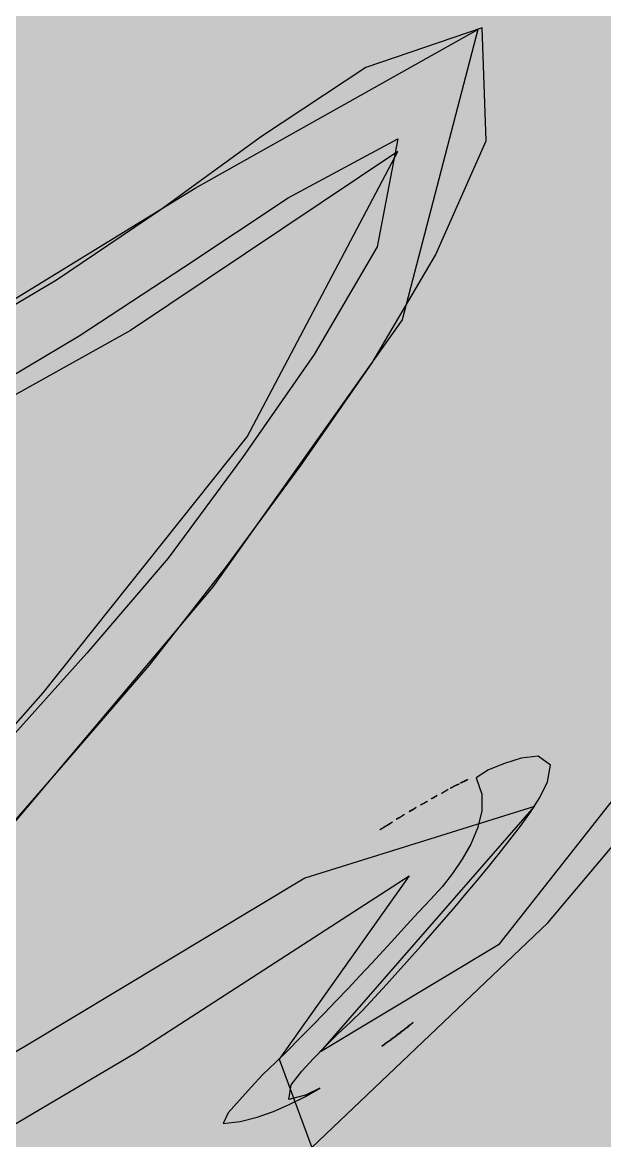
# Model space of a CAD drawing. Extents: x 0 to 1501, y 0 to 1722.
# Drawn here: x 125.613 to 127.386, y 1673.62 to 1677.022 of the extents above; entities that cross this region are included whole.
import ezdxf

# ---------------------------------------------------------------- set-up
doc = ezdxf.new("R2010")
doc.units = 0

msp = doc.modelspace()

# ---------------------------------------------------------------- hatches: boundary and pattern name
at = {"true_color": 0xf8f9fa}
msp.add_hatch(color=256, dxfattribs=at).paths.add_polyline_path([(0, 1722), (1280, 1722), (1280, 1002), (0, 1002)], flags=0)
at = {"true_color": 0xffffff}
for points in [[(0, 1722), (1280, 1722), (1280, 1656), (0, 1656)], [(124.2385, 1673.1015), (124.5653, 1673.2972), (124.7998, 1673.5897), (125.0231, 1673.8983), (125.2575, 1674.1985), (125.5009, 1674.4915), (125.7514, 1674.7785), (126.0004, 1675.0666), (126.2353, 1675.3665), (126.4607, 1675.6735), (126.6788, 1675.9858), (126.8708, 1676.3143), (127.0255, 1676.6621), (127.0135, 1677.0056), (126.6593, 1676.8843), (126.341, 1676.6753), (126.0333, 1676.4508), (125.7176, 1676.2378), (125.3898, 1676.044), (125.0449, 1675.8828), (124.6766, 1675.7909), (124.3311, 1675.909), (124.4029, 1675.7255), (124.7501, 1675.609), (125.1166, 1675.7075), (125.459, 1675.8739), (125.7863, 1676.0687), (126.1052, 1676.2769), (126.4222, 1676.4882), (126.7563, 1676.6678), (126.6936, 1676.3397), (126.5013, 1676.0112), (126.2834, 1675.6988), (126.0573, 1675.3923), (125.8092, 1675.1034), (125.5552, 1674.8196), (125.3008, 1674.5365), (125.0615, 1674.2402), (124.8289, 1673.9385), (124.5958, 1673.6376), (124.3833, 1673.3215), (124.1654, 1673.0185), (123.9922, 1672.6793), (123.8369, 1672.332), (123.7009, 1671.9764), (123.4252, 1671.7591), (123.05, 1671.7029), (122.7074, 1671.5406), (122.3933, 1671.3258), (122.1052, 1671.0767), (121.8299, 1670.8135), (121.5818, 1670.5255), (121.9035, 1670.4785), (122.0695, 1670.5251), (121.9216, 1670.6615), (122.1751, 1670.9453), (122.4564, 1671.2017), (122.7757, 1671.4081), (123.1394, 1671.5161), (123.4919, 1671.6553), (123.7916, 1671.8898), (124.0032, 1672.2047), (124.1792, 1672.5425), (124.3584, 1672.8786), (124.2385, 1673.1015)], [(124.2185, 1673.1045), (125.1031, 1673.3831), (125.9574, 1673.8873), (126.7907, 1674.4255), (126.3947, 1673.8682), (126.4948, 1673.599), (127.2128, 1674.2826), (127.8518, 1675.0394), (128.4795, 1675.7998), (129.1412, 1676.5348), (128.9962, 1676.4586), (128.3231, 1675.7296), (127.6691, 1674.9842), (127.0627, 1674.2159), (126.5213, 1673.89), (127.1729, 1674.6363), (126.4734, 1674.4188), (125.6234, 1673.9074), (124.7639, 1673.4116), (123.8934, 1672.9357), (123.0055, 1672.493), (122.0998, 1672.0882), (121.195, 1671.8706), (121.4652, 1672.6326), (120.489, 1672.51), (119.5589, 1672.1669), (118.6812, 1671.7059), (118.3606, 1670.9867), (117.997, 1670.5677), (117.0387, 1670.3117), (116.0678, 1670.1071), (115.0972, 1669.9013), (114.1282, 1669.6881), (113.18, 1669.3967), (112.2477, 1669.0574), (111.2909, 1668.7957), (110.3207, 1668.588), (109.3425, 1668.4237), (108.3717, 1668.2257), (108.8471, 1667.7892), (108.9744, 1667.5866), (107.9982, 1667.4119), (107.0133, 1667.3916), (106.3973, 1667.9117), (105.4056, 1667.927), (104.4134, 1667.934), (103.4216, 1667.9591), (102.4307, 1668.0094), (101.4421, 1668.0945), (100.4561, 1668.2043), (99.4982, 1668.4067), (98.6387, 1668.8998), (97.7182, 1669.2697), (97.1572, 1669.3012), (97.4577, 1669.2346), (98.3988, 1668.9224), (99.2624, 1668.4382), (100.1973, 1668.1171), (101.1808, 1667.9866), (102.1666, 1667.8746), (103.0666, 1667.8082), (104.0573, 1667.7546), (105.0493, 1667.735), (106.0413, 1667.7517), (106.6787, 1667.3209), (107.6623, 1667.2298), (108.649, 1667.3274), (109.6038, 1667.5865), (109.1699, 1667.9364), (109.0997, 1668.1672), (110.081, 1668.3125), (111.0535, 1668.5088), (112.0144, 1668.7558), (112.9635, 1669.0445), (113.9058, 1669.3553), (114.6731, 1669.5616), (115.6407, 1669.7748), (116.6141, 1669.9668), (117.5805, 1670.1907), (118.509, 1670.5336), (118.9316, 1671.166), (119.1263, 1671.6947), (120.0448, 1672.0691), (120.9986, 1672.3382), (120.7719, 1671.676), (121.661, 1671.7064), (122.5811, 1672.0775), (123.4825, 1672.4919), (124.2185, 1673.1045)]]:
    msp.add_hatch(color=256, dxfattribs=at).paths.add_polyline_path(points, flags=0)
at = {"true_color": 0x8a8a8a}
msp.add_hatch(color=256, dxfattribs=at).paths.add_polyline_path([(124.2185, 1673.1045), (124.0808, 1672.3512), (123.4338, 1671.619), (122.5191, 1671.2473), (121.8638, 1670.5185), (122.7324, 1670.9165), (122.1918, 1670.2293), (121.4001, 1669.6255), (121.6552, 1669.8872), (122.3957, 1670.5534), (121.7975, 1670.2781), (121.7831, 1670.7595), (122.5246, 1671.424), (123.435, 1671.799), (123.9138, 1672.5785), (124.4325, 1673.4291), (125.0173, 1674.2359), (125.6763, 1674.9825), (126.2982, 1675.7607), (126.7564, 1676.6295), (125.9422, 1676.0846), (125.0735, 1675.6008), (124.2013, 1675.7564), (124.2201, 1676.7377), (124.6985, 1677.6003), (125.5353, 1678.1185), (126.5196, 1678.2658), (127.3502, 1678.7877), (127.8664, 1679.6308), (128.1323, 1680.5902), (128.2375, 1681.579), (128.1261, 1682.562), (127.3702, 1683.1348), (126.9205, 1684.0177), (126.7063, 1684.9896), (126.6631, 1685.9841), (126.8887, 1686.9444), (127.6767, 1687.5029), (128.6686, 1687.552), (129.1558, 1688.3566), (129.1778, 1689.3474), (128.7622, 1690.2134), (127.8557, 1690.0761), (127.382, 1689.2008), (126.5169, 1688.7952), (125.6602, 1689.2124), (125.2303, 1690.1111), (124.8394, 1691.0278), (124.5014, 1691.9651), (124.3038, 1692.8998), (124.2054, 1693.8908), (123.9687, 1694.8584), (123.5748, 1695.772), (123.0996, 1696.6479), (122.2944, 1696.9483), (121.8647, 1696.0591), (121.0143, 1695.5624), (120.0433, 1695.5983), (119.3268, 1696.2742), (118.8998, 1697.1719), (118.7554, 1698.1523), (119.1121, 1699.0522), (120.061, 1699.2951), (120.9113, 1699.5592), (120.6703, 1700.5209), (120.1936, 1701.3935), (119.6501, 1702.1934), (118.902, 1702.8263), (118.265, 1703.5927), (117.647, 1704.3746), (117.0438, 1705.1672), (117.0408, 1706.1176), (117.8379, 1706.6073), (118.8155, 1706.4899), (119.075, 1707.3385), (118.5446, 1708.1801), (117.6821, 1708.2259), (116.7746, 1707.8517), (115.8397, 1708.1261), (115.1572, 1708.8408), (114.7665, 1709.7114), (115.4302, 1709.3091), (115.9732, 1708.4791), (116.894, 1708.3361), (117.7757, 1708.7668), (118.7198, 1708.5131), (119.3285, 1707.7322), (119.5732, 1706.788), (118.9911, 1706.0799), (118.0132, 1706.1729), (117.4049, 1705.5367), (117.9098, 1704.6866), (118.5383, 1703.9132), (119.1835, 1703.1536), (119.7287, 1702.3824), (120.3548, 1701.8567), (120.9432, 1701.0532), (121.2795, 1700.1197), (121.2928, 1699.1415), (120.4088, 1698.7861), (119.4424, 1698.6359), (119.2827, 1697.6806), (119.6178, 1696.7478), (120.2842, 1696.0358), (121.233, 1696.2581), (121.7919, 1697.0385), (122.5416, 1697.5516), (123.3612, 1697.0495), (123.858, 1696.1866), (124.2547, 1695.2727), (124.5641, 1694.326), (124.7055, 1693.3415), (124.5786, 1692.4748), (125.0513, 1691.6845), (125.4341, 1690.7644), (125.8379, 1689.8533), (126.5947, 1689.347), (127.3168, 1689.903), (127.8856, 1690.7032), (128.8377, 1690.7305), (129.404, 1689.9517), (129.5322, 1688.9668), (129.4008, 1687.9823), (128.876, 1687.1531), (127.9189, 1687.0105), (127.0783, 1686.6141), (126.9627, 1685.634), (127.1349, 1684.6544), (127.5124, 1683.7349), (128.2056, 1683.0333), (128.556, 1682.1122), (128.5255, 1681.1188), (128.3083, 1680.1472), (127.9339, 1679.225), (127.3517, 1678.4211), (126.5385, 1677.869), (125.5516, 1677.7366), (124.7324, 1677.2386), (124.5193, 1676.2794), (125.292, 1675.9987), (126.1399, 1676.5173), (126.9997, 1677.0003), (126.7698, 1676.1175), (126.1932, 1675.3049), (125.5506, 1674.5436), (124.9287, 1673.7651), (124.2187, 1673.1045)], flags=0)
at = {"true_color": 0x231f20}
for points in [[(126.8915, 1674.392), (126.8554, 1674.3537), (126.8193, 1674.3153), (126.7838, 1674.2765), (126.7483, 1674.2375), (126.7127, 1674.1987), (126.6769, 1674.1601), (126.641, 1674.1216), (126.6049, 1674.0833), (126.5687, 1674.0451), (126.5322, 1674.0071), (126.4955, 1673.9693), (126.4585, 1673.9318), (126.4213, 1673.8946), (126.3837, 1673.8578), (126.3456, 1673.8214), (126.3097, 1673.7829), (126.2746, 1673.7437), (126.2395, 1673.7044), (126.2247, 1673.6727), (126.2769, 1673.6786), (126.3279, 1673.6916), (126.3776, 1673.709), (126.426, 1673.7297), (126.473, 1673.7534), (126.5187, 1673.7794), (126.4752, 1673.758), (126.4247, 1673.7454), (126.4318, 1673.7896), (126.4644, 1673.831), (126.4998, 1673.87), (126.5365, 1673.9077), (126.574, 1673.9446), (126.6121, 1673.9809), (126.6502, 1674.0173), (126.6859, 1674.056), (126.7215, 1674.0948), (126.7569, 1674.1338), (126.7921, 1674.173), (126.8271, 1674.2123), (126.8619, 1674.2518), (126.8965, 1674.2915), (126.9308, 1674.3315), (126.9649, 1674.3716), (126.9987, 1674.412), (127.0321, 1674.4526), (127.0652, 1674.4936), (127.0978, 1674.535), (127.1298, 1674.5768), (127.1604, 1674.6196), (127.1885, 1674.6642), (127.2119, 1674.7113), (127.2216, 1674.7625), (127.1834, 1674.7902), (127.1315, 1674.7834), (127.0813, 1674.7674), (127.0325, 1674.7477), (126.9945, 1674.7234), (127.0124, 1674.6744), (127.0117, 1674.6219), (126.9989, 1674.5709), (126.9784, 1674.5225), (126.9526, 1674.4766), (126.9232, 1674.4329), (126.8915, 1674.392)], [(126.9165, 1674.692), (126.9173, 1674.6925), (126.9181, 1674.6929), (126.9189, 1674.6934), (126.9197, 1674.6939), (126.9205, 1674.6943), (126.9213, 1674.6948), (126.922, 1674.6953), (126.9228, 1674.6957), (126.9236, 1674.6962), (126.9244, 1674.6967), (126.9252, 1674.6971), (126.926, 1674.6976), (126.9268, 1674.6981), (126.9276, 1674.6985), (126.9284, 1674.6989), (126.9292, 1674.6993), (126.9301, 1674.6997), (126.9309, 1674.7002), (126.9317, 1674.7006), (126.9325, 1674.701), (126.9334, 1674.7014), (126.9342, 1674.7017), (126.9351, 1674.7021), (126.9359, 1674.7024), (126.9368, 1674.7027), (126.9376, 1674.7031), (126.9385, 1674.7033), (126.9394, 1674.7036), (126.9403, 1674.7038), (126.9412, 1674.7041), (126.9421, 1674.7043), (126.943, 1674.7045), (126.9422, 1674.7042), (126.9413, 1674.7039), (126.9404, 1674.7036), (126.9396, 1674.7033), (126.9387, 1674.703), (126.9378, 1674.7027), (126.937, 1674.7024), (126.9361, 1674.702), (126.9353, 1674.7017), (126.9344, 1674.7013), (126.9336, 1674.7009), (126.9328, 1674.7006), (126.9319, 1674.7001), (126.9311, 1674.6997), (126.9303, 1674.6993), (126.9295, 1674.6989), (126.9286, 1674.6985), (126.9278, 1674.6981), (126.927, 1674.6977), (126.9262, 1674.6972), (126.9254, 1674.6968), (126.9246, 1674.6964), (126.9238, 1674.6959), (126.923, 1674.6955), (126.9222, 1674.695), (126.9214, 1674.6946), (126.9205, 1674.6942), (126.9197, 1674.6937), (126.9189, 1674.6933), (126.9181, 1674.6929), (126.9173, 1674.6924), (126.9165, 1674.692)], [(126.969, 1674.7185), (126.9683, 1674.7182), (126.9676, 1674.7178), (126.967, 1674.7175), (126.9663, 1674.7171), (126.9656, 1674.7168), (126.9649, 1674.7164), (126.9642, 1674.7161), (126.9636, 1674.7157), (126.9629, 1674.7154), (126.9622, 1674.715), (126.9615, 1674.7147), (126.9609, 1674.7144), (126.9602, 1674.714), (126.9595, 1674.7137), (126.9588, 1674.7134), (126.9581, 1674.7131), (126.9574, 1674.7127), (126.9567, 1674.7124), (126.956, 1674.7121), (126.9553, 1674.7118), (126.9546, 1674.7114), (126.9539, 1674.7111), (126.9533, 1674.7108), (126.9526, 1674.7105), (126.9519, 1674.7102), (126.9512, 1674.7099), (126.9505, 1674.7095), (126.9498, 1674.7092), (126.9491, 1674.7089), (126.9484, 1674.7086), (126.9477, 1674.7083), (126.947, 1674.708), (126.9477, 1674.7083), (126.9484, 1674.7086), (126.9491, 1674.709), (126.9498, 1674.7093), (126.9505, 1674.7096), (126.9511, 1674.7099), (126.9518, 1674.7102), (126.9525, 1674.7106), (126.9532, 1674.7109), (126.9539, 1674.7112), (126.9546, 1674.7115), (126.9553, 1674.7118), (126.956, 1674.7122), (126.9567, 1674.7125), (126.9574, 1674.7128), (126.9581, 1674.7131), (126.9588, 1674.7134), (126.9594, 1674.7138), (126.9601, 1674.7141), (126.9608, 1674.7144), (126.9615, 1674.7147), (126.9622, 1674.7151), (126.9629, 1674.7154), (126.9636, 1674.7158), (126.9642, 1674.7161), (126.9649, 1674.7164), (126.9656, 1674.7168), (126.9663, 1674.7171), (126.967, 1674.7175), (126.9676, 1674.7178), (126.9683, 1674.7182), (126.969, 1674.7185)], [(126.8765, 1674.6705), (126.8759, 1674.6702), (126.8753, 1674.6699), (126.8747, 1674.6696), (126.8741, 1674.6692), (126.8735, 1674.6689), (126.8729, 1674.6686), (126.8723, 1674.6682), (126.8718, 1674.6678), (126.8712, 1674.6675), (126.8706, 1674.6671), (126.87, 1674.6667), (126.8695, 1674.6663), (126.8689, 1674.666), (126.8683, 1674.6656), (126.8678, 1674.6652), (126.8672, 1674.6649), (126.8666, 1674.6645), (126.8661, 1674.6641), (126.8655, 1674.6638), (126.8649, 1674.6634), (126.8643, 1674.6631), (126.8637, 1674.6628), (126.8631, 1674.6624), (126.8625, 1674.6621), (126.8619, 1674.6618), (126.8613, 1674.6615), (126.8607, 1674.6612), (126.86, 1674.661), (126.8594, 1674.6607), (126.8588, 1674.6605), (126.8581, 1674.6602), (126.8575, 1674.66), (126.8582, 1674.6602), (126.8588, 1674.6605), (126.8594, 1674.6607), (126.8601, 1674.6609), (126.8607, 1674.6611), (126.8613, 1674.6614), (126.862, 1674.6617), (126.8626, 1674.662), (126.8632, 1674.6623), (126.8638, 1674.6626), (126.8644, 1674.6629), (126.865, 1674.6633), (126.8656, 1674.6636), (126.8662, 1674.6639), (126.8667, 1674.6643), (126.8673, 1674.6647), (126.8679, 1674.665), (126.8684, 1674.6654), (126.869, 1674.6658), (126.8696, 1674.6662), (126.8701, 1674.6666), (126.8707, 1674.6669), (126.8713, 1674.6673), (126.8718, 1674.6677), (126.8724, 1674.6681), (126.873, 1674.6684), (126.8735, 1674.6688), (126.8741, 1674.6692), (126.8747, 1674.6695), (126.8753, 1674.6698), (126.8759, 1674.6702), (126.8765, 1674.6705)], [(126.91, 1674.6885), (126.9094, 1674.6881), (126.9087, 1674.6878), (126.9081, 1674.6874), (126.9075, 1674.6871), (126.9068, 1674.6867), (126.9062, 1674.6863), (126.9056, 1674.686), (126.9049, 1674.6856), (126.9043, 1674.6852), (126.9037, 1674.6848), (126.9031, 1674.6844), (126.9025, 1674.684), (126.9018, 1674.6837), (126.9012, 1674.6833), (126.9006, 1674.6829), (126.9, 1674.6825), (126.8994, 1674.6821), (126.8988, 1674.6817), (126.8981, 1674.6813), (126.8975, 1674.6809), (126.8969, 1674.6806), (126.8963, 1674.6802), (126.8957, 1674.6798), (126.8951, 1674.6794), (126.8944, 1674.679), (126.8938, 1674.6787), (126.8932, 1674.6783), (126.8925, 1674.6779), (126.8919, 1674.6776), (126.8913, 1674.6772), (126.8906, 1674.6769), (126.89, 1674.6765), (126.8906, 1674.6769), (126.8912, 1674.6774), (126.8918, 1674.6778), (126.8923, 1674.6783), (126.8929, 1674.6787), (126.8935, 1674.6791), (126.8941, 1674.6795), (126.8948, 1674.6799), (126.8954, 1674.6803), (126.896, 1674.6807), (126.8966, 1674.6811), (126.8972, 1674.6815), (126.8978, 1674.6819), (126.8985, 1674.6822), (126.8991, 1674.6826), (126.8997, 1674.6829), (126.9004, 1674.6833), (126.901, 1674.6837), (126.9016, 1674.684), (126.9023, 1674.6844), (126.9029, 1674.6847), (126.9036, 1674.6851), (126.9042, 1674.6854), (126.9049, 1674.6857), (126.9055, 1674.6861), (126.9061, 1674.6864), (126.9068, 1674.6868), (126.9074, 1674.6871), (126.9081, 1674.6875), (126.9087, 1674.6878), (126.9094, 1674.6882), (126.91, 1674.6885)], [(126.812, 1674.6335), (126.8114, 1674.6331), (126.8107, 1674.6327), (126.8101, 1674.6323), (126.8094, 1674.6319), (126.8088, 1674.6315), (126.8082, 1674.6311), (126.8075, 1674.6307), (126.8069, 1674.6303), (126.8062, 1674.6299), (126.8056, 1674.6295), (126.8049, 1674.6291), (126.8043, 1674.6287), (126.8037, 1674.6283), (126.803, 1674.6279), (126.8024, 1674.6275), (126.8017, 1674.6271), (126.8011, 1674.6267), (126.8004, 1674.6264), (126.7997, 1674.626), (126.7991, 1674.6256), (126.7984, 1674.6252), (126.7978, 1674.6249), (126.7971, 1674.6245), (126.7964, 1674.6241), (126.7958, 1674.6238), (126.7951, 1674.6234), (126.7944, 1674.6231), (126.7937, 1674.6228), (126.793, 1674.6225), (126.7924, 1674.6221), (126.7917, 1674.6218), (126.791, 1674.6215), (126.7917, 1674.6218), (126.7924, 1674.6222), (126.7931, 1674.6225), (126.7938, 1674.6228), (126.7944, 1674.6231), (126.7951, 1674.6234), (126.7958, 1674.6238), (126.7965, 1674.6241), (126.7972, 1674.6244), (126.7979, 1674.6247), (126.7986, 1674.6251), (126.7992, 1674.6254), (126.7999, 1674.6258), (126.8005, 1674.6262), (126.8012, 1674.6265), (126.8019, 1674.6269), (126.8025, 1674.6273), (126.8032, 1674.6276), (126.8039, 1674.628), (126.8045, 1674.6284), (126.8051, 1674.6288), (126.8058, 1674.6292), (126.8064, 1674.6296), (126.807, 1674.63), (126.8077, 1674.6304), (126.8083, 1674.6309), (126.8089, 1674.6313), (126.8096, 1674.6317), (126.8102, 1674.6322), (126.8108, 1674.6326), (126.8114, 1674.633), (126.812, 1674.6335)], [(126.8465, 1674.6525), (126.8459, 1674.6521), (126.8452, 1674.6518), (126.8446, 1674.6514), (126.8439, 1674.6511), (126.8433, 1674.6507), (126.8426, 1674.6503), (126.842, 1674.6499), (126.8414, 1674.6495), (126.8407, 1674.6492), (126.8401, 1674.6488), (126.8394, 1674.6484), (126.8388, 1674.648), (126.8382, 1674.6476), (126.8375, 1674.6473), (126.8369, 1674.6469), (126.8363, 1674.6465), (126.8356, 1674.6461), (126.835, 1674.6458), (126.8343, 1674.6454), (126.8337, 1674.6451), (126.833, 1674.6447), (126.8323, 1674.6444), (126.8317, 1674.6441), (126.831, 1674.6437), (126.8304, 1674.6434), (126.8297, 1674.6431), (126.829, 1674.6428), (126.8283, 1674.6425), (126.8276, 1674.6423), (126.8269, 1674.642), (126.8262, 1674.6418), (126.8255, 1674.6415), (126.8262, 1674.6418), (126.8268, 1674.6421), (126.8275, 1674.6424), (126.8282, 1674.6427), (126.8289, 1674.643), (126.8296, 1674.6433), (126.8302, 1674.6436), (126.8309, 1674.6439), (126.8315, 1674.6443), (126.8322, 1674.6446), (126.8329, 1674.645), (126.8335, 1674.6453), (126.8342, 1674.6457), (126.8348, 1674.646), (126.8355, 1674.6464), (126.8361, 1674.6467), (126.8368, 1674.6471), (126.8374, 1674.6475), (126.8381, 1674.6478), (126.8387, 1674.6482), (126.8394, 1674.6485), (126.84, 1674.6489), (126.8407, 1674.6493), (126.8413, 1674.6496), (126.842, 1674.65), (126.8426, 1674.6503), (126.8433, 1674.6507), (126.8439, 1674.6511), (126.8446, 1674.6514), (126.8452, 1674.6518), (126.8458, 1674.6521), (126.8465, 1674.6525)], [(126.777, 1674.613), (126.7762, 1674.6125), (126.7755, 1674.6119), (126.7747, 1674.6114), (126.774, 1674.6108), (126.7732, 1674.6103), (126.7725, 1674.6097), (126.7717, 1674.6092), (126.771, 1674.6087), (126.7702, 1674.6081), (126.7695, 1674.6076), (126.7687, 1674.6071), (126.7679, 1674.6066), (126.7671, 1674.6061), (126.7663, 1674.6056), (126.7656, 1674.6051), (126.7648, 1674.6046), (126.764, 1674.6042), (126.7632, 1674.6037), (126.7623, 1674.6033), (126.7615, 1674.6028), (126.7607, 1674.6024), (126.7599, 1674.602), (126.7591, 1674.6015), (126.7583, 1674.6011), (126.7574, 1674.6007), (126.7566, 1674.6003), (126.7557, 1674.5999), (126.7549, 1674.5995), (126.7541, 1674.5992), (126.7532, 1674.5988), (126.7524, 1674.5984), (126.7515, 1674.598), (126.7523, 1674.5984), (126.7531, 1674.5988), (126.754, 1674.5992), (126.7548, 1674.5997), (126.7556, 1674.6001), (126.7564, 1674.6005), (126.7573, 1674.6009), (126.7581, 1674.6013), (126.7589, 1674.6017), (126.7597, 1674.6022), (126.7605, 1674.6026), (126.7613, 1674.6031), (126.7621, 1674.6036), (126.763, 1674.604), (126.7638, 1674.6045), (126.7646, 1674.6049), (126.7654, 1674.6054), (126.7662, 1674.6059), (126.7669, 1674.6064), (126.7677, 1674.6069), (126.7685, 1674.6074), (126.7693, 1674.6079), (126.7701, 1674.6084), (126.7709, 1674.6089), (126.7716, 1674.6094), (126.7724, 1674.6099), (126.7732, 1674.6104), (126.7739, 1674.6109), (126.7747, 1674.6114), (126.7755, 1674.6119), (126.7762, 1674.6125), (126.777, 1674.613)], [(126.7015, 1674.5655), (126.7027, 1674.5663), (126.7039, 1674.567), (126.7051, 1674.5678), (126.7063, 1674.5686), (126.7075, 1674.5693), (126.7087, 1674.5701), (126.7099, 1674.5708), (126.7111, 1674.5715), (126.7123, 1674.5723), (126.7135, 1674.573), (126.7148, 1674.5737), (126.716, 1674.5744), (126.7172, 1674.5751), (126.7184, 1674.5758), (126.7197, 1674.5766), (126.7209, 1674.5773), (126.7221, 1674.578), (126.7233, 1674.5787), (126.7246, 1674.5794), (126.7258, 1674.5801), (126.727, 1674.5809), (126.7282, 1674.5816), (126.7294, 1674.5824), (126.7306, 1674.5831), (126.7318, 1674.5839), (126.733, 1674.5847), (126.7342, 1674.5854), (126.7354, 1674.5862), (126.7366, 1674.587), (126.7377, 1674.5878), (126.7388, 1674.5887), (126.74, 1674.5895), (126.7388, 1674.5887), (126.7376, 1674.588), (126.7364, 1674.5872), (126.7353, 1674.5864), (126.7341, 1674.5856), (126.7329, 1674.5849), (126.7317, 1674.5841), (126.7305, 1674.5834), (126.7293, 1674.5826), (126.728, 1674.5819), (126.7268, 1674.5812), (126.7256, 1674.5804), (126.7244, 1674.5797), (126.7232, 1674.579), (126.722, 1674.5782), (126.7208, 1674.5775), (126.7195, 1674.5768), (126.7183, 1674.576), (126.7171, 1674.5753), (126.7159, 1674.5746), (126.7147, 1674.5738), (126.7135, 1674.5731), (126.7122, 1674.5724), (126.711, 1674.5716), (126.7099, 1674.5709), (126.7087, 1674.5701), (126.7075, 1674.5693), (126.7063, 1674.5686), (126.7051, 1674.5678), (126.7039, 1674.567), (126.7027, 1674.5663), (126.7015, 1674.5655)], [(126.803, 1673.9795), (126.8001, 1673.9772), (126.7972, 1673.9749), (126.7942, 1673.9726), (126.7913, 1673.9703), (126.7883, 1673.968), (126.7854, 1673.9658), (126.7824, 1673.9635), (126.7795, 1673.9612), (126.7765, 1673.9589), (126.7736, 1673.9566), (126.7706, 1673.9544), (126.7677, 1673.9521), (126.7647, 1673.9498), (126.7618, 1673.9475), (126.7588, 1673.9453), (126.7558, 1673.943), (126.7529, 1673.9408), (126.7499, 1673.9386), (126.7469, 1673.9363), (126.7439, 1673.9341), (126.7409, 1673.9319), (126.738, 1673.9296), (126.735, 1673.9274), (126.732, 1673.9252), (126.729, 1673.9229), (126.726, 1673.9207), (126.723, 1673.9185), (126.72, 1673.9163), (126.717, 1673.9141), (126.714, 1673.9119), (126.711, 1673.9097), (126.708, 1673.9075), (126.7111, 1673.9097), (126.7141, 1673.9118), (126.7171, 1673.914), (126.7202, 1673.9161), (126.7232, 1673.9182), (126.7263, 1673.9204), (126.7293, 1673.9226), (126.7323, 1673.9248), (126.7353, 1673.927), (126.7383, 1673.9292), (126.7413, 1673.9314), (126.7443, 1673.9336), (126.7473, 1673.9358), (126.7503, 1673.9381), (126.7533, 1673.9403), (126.7562, 1673.9426), (126.7592, 1673.9448), (126.7622, 1673.947), (126.7651, 1673.9493), (126.7681, 1673.9516), (126.771, 1673.9539), (126.774, 1673.9562), (126.7769, 1673.9585), (126.7798, 1673.9608), (126.7828, 1673.9631), (126.7857, 1673.9654), (126.7886, 1673.9677), (126.7915, 1673.9701), (126.7943, 1673.9724), (126.7972, 1673.9748), (126.8001, 1673.9771), (126.803, 1673.9795)]]:
    msp.add_hatch(color=256, dxfattribs=at).paths.add_polyline_path(points, flags=0)

# ---------------------------------------------------------------- linework, layer by layer
at = {"true_color": 0x8a8a8a}
for points in [[(122.5246, 1671.424), (123.435, 1671.799), (123.9138, 1672.5785), (124.4325, 1673.4291), (125.0173, 1674.2359), (125.6763, 1674.9825), (126.2982, 1675.7607), (126.7564, 1676.6295), (125.9422, 1676.0846), (125.0735, 1675.6008), (124.2013, 1675.7564), (124.2201, 1676.7377), (124.6985, 1677.6003), (125.5353, 1678.1185), (126.5196, 1678.2658), (127.3502, 1678.7877), (127.8664, 1679.6308), (128.1323, 1680.5902), (128.2375, 1681.579), (128.1261, 1682.562), (127.3702, 1683.1348), (126.9205, 1684.0177), (126.7063, 1684.9896)], [(127.1349, 1684.6544), (127.5124, 1683.7349), (128.2056, 1683.0333), (128.556, 1682.1122), (128.5255, 1681.1188), (128.3083, 1680.1472), (127.9339, 1679.225), (127.3517, 1678.4211), (126.5385, 1677.869), (125.5516, 1677.7366), (124.7324, 1677.2386), (124.5193, 1676.2794), (125.292, 1675.9987), (126.1399, 1676.5173), (126.9997, 1677.0003), (126.7698, 1676.1175), (126.1932, 1675.3049), (125.5506, 1674.5436), (124.9287, 1673.7651), (124.2187, 1673.1045), (124.2185, 1673.1045), (124.0808, 1672.3512), (123.4338, 1671.619)]]:
    msp.add_lwpolyline(points, dxfattribs=at)
at = {"true_color": 0xffffff}
for points in [[(125.5009, 1674.4915), (125.7514, 1674.7785), (126.0004, 1675.0666), (126.2353, 1675.3665), (126.4607, 1675.6735), (126.6788, 1675.9858), (126.8708, 1676.3143), (127.0255, 1676.6621), (127.0135, 1677.0056), (126.6593, 1676.8843), (126.341, 1676.6753), (126.0333, 1676.4508), (125.7176, 1676.2378), (125.3898, 1676.044)], [(125.459, 1675.8739), (125.7863, 1676.0687), (126.1052, 1676.2769), (126.4222, 1676.4882), (126.7563, 1676.6678), (126.6936, 1676.3397), (126.5013, 1676.0112), (126.2834, 1675.6988), (126.0573, 1675.3923), (125.8092, 1675.1034), (125.5552, 1674.8196)], [(125.1031, 1673.3831), (125.9574, 1673.8873), (126.7907, 1674.4255), (126.3947, 1673.8682), (126.4948, 1673.599), (127.2128, 1674.2826), (127.8518, 1675.0394), (128.4795, 1675.7998), (129.1412, 1676.5348), (128.9962, 1676.4586), (128.3231, 1675.7296), (127.6691, 1674.9842), (127.0627, 1674.2159), (126.5213, 1673.89), (127.1729, 1674.6363), (126.4734, 1674.4188), (125.6234, 1673.9074), (124.7639, 1673.4116)]]:
    msp.add_lwpolyline(points, dxfattribs=at)
at = {"true_color": 0x231f20}
for points in [[(126.8915, 1674.392), (126.8554, 1674.3537), (126.8193, 1674.3153), (126.7838, 1674.2765), (126.7483, 1674.2375), (126.7127, 1674.1987), (126.6769, 1674.1601), (126.641, 1674.1216), (126.6049, 1674.0833), (126.5687, 1674.0451), (126.5322, 1674.0071), (126.4955, 1673.9693), (126.4585, 1673.9318), (126.4213, 1673.8946), (126.3837, 1673.8578), (126.3456, 1673.8214), (126.3097, 1673.7829), (126.2746, 1673.7437), (126.2395, 1673.7044), (126.2247, 1673.6727), (126.2769, 1673.6786), (126.3279, 1673.6916), (126.3776, 1673.709), (126.426, 1673.7297), (126.473, 1673.7534), (126.5187, 1673.7794), (126.4752, 1673.758), (126.4247, 1673.7454), (126.4318, 1673.7896), (126.4644, 1673.831), (126.4998, 1673.87), (126.5365, 1673.9077), (126.574, 1673.9446), (126.6121, 1673.9809), (126.6502, 1674.0173), (126.6859, 1674.056), (126.7215, 1674.0948), (126.7569, 1674.1338), (126.7921, 1674.173), (126.8271, 1674.2123), (126.8619, 1674.2518), (126.8965, 1674.2915), (126.9308, 1674.3315), (126.9649, 1674.3716), (126.9987, 1674.412), (127.0321, 1674.4526), (127.0652, 1674.4936), (127.0978, 1674.535), (127.1298, 1674.5768), (127.1604, 1674.6196), (127.1885, 1674.6642), (127.2119, 1674.7113), (127.2216, 1674.7625), (127.1834, 1674.7902), (127.1315, 1674.7834), (127.0813, 1674.7674), (127.0325, 1674.7477), (126.9945, 1674.7234), (127.0124, 1674.6744), (127.0117, 1674.6219), (126.9989, 1674.5709), (126.9784, 1674.5225), (126.9526, 1674.4766), (126.9232, 1674.4329), (126.8915, 1674.392)], [(126.9165, 1674.692), (126.9173, 1674.6925), (126.9181, 1674.6929), (126.9189, 1674.6934), (126.9197, 1674.6939), (126.9205, 1674.6943), (126.9213, 1674.6948), (126.922, 1674.6953), (126.9228, 1674.6957), (126.9236, 1674.6962), (126.9244, 1674.6967), (126.9252, 1674.6971), (126.926, 1674.6976), (126.9268, 1674.6981), (126.9276, 1674.6985), (126.9284, 1674.6989), (126.9292, 1674.6993), (126.9301, 1674.6997), (126.9309, 1674.7002), (126.9317, 1674.7006), (126.9325, 1674.701), (126.9334, 1674.7014), (126.9342, 1674.7017), (126.9351, 1674.7021), (126.9359, 1674.7024), (126.9368, 1674.7027), (126.9376, 1674.7031), (126.9385, 1674.7033), (126.9394, 1674.7036), (126.9403, 1674.7038), (126.9412, 1674.7041), (126.9421, 1674.7043), (126.943, 1674.7045), (126.9422, 1674.7042), (126.9413, 1674.7039), (126.9404, 1674.7036), (126.9396, 1674.7033), (126.9387, 1674.703), (126.9378, 1674.7027), (126.937, 1674.7024), (126.9361, 1674.702), (126.9353, 1674.7017), (126.9344, 1674.7013), (126.9336, 1674.7009), (126.9328, 1674.7006), (126.9319, 1674.7001), (126.9311, 1674.6997), (126.9303, 1674.6993), (126.9295, 1674.6989), (126.9286, 1674.6985), (126.9278, 1674.6981), (126.927, 1674.6977), (126.9262, 1674.6972), (126.9254, 1674.6968), (126.9246, 1674.6964), (126.9238, 1674.6959), (126.923, 1674.6955), (126.9222, 1674.695), (126.9214, 1674.6946), (126.9205, 1674.6942), (126.9197, 1674.6937), (126.9189, 1674.6933), (126.9181, 1674.6929), (126.9173, 1674.6924), (126.9165, 1674.692)], [(126.969, 1674.7185), (126.9683, 1674.7182), (126.9676, 1674.7178), (126.967, 1674.7175), (126.9663, 1674.7171), (126.9656, 1674.7168), (126.9649, 1674.7164), (126.9642, 1674.7161), (126.9636, 1674.7157), (126.9629, 1674.7154), (126.9622, 1674.715), (126.9615, 1674.7147), (126.9609, 1674.7144), (126.9602, 1674.714), (126.9595, 1674.7137), (126.9588, 1674.7134), (126.9581, 1674.7131), (126.9574, 1674.7127), (126.9567, 1674.7124), (126.956, 1674.7121), (126.9553, 1674.7118), (126.9546, 1674.7114), (126.9539, 1674.7111), (126.9533, 1674.7108), (126.9526, 1674.7105), (126.9519, 1674.7102), (126.9512, 1674.7099), (126.9505, 1674.7095), (126.9498, 1674.7092), (126.9491, 1674.7089), (126.9484, 1674.7086), (126.9477, 1674.7083), (126.947, 1674.708), (126.9477, 1674.7083), (126.9484, 1674.7086), (126.9491, 1674.709), (126.9498, 1674.7093), (126.9505, 1674.7096), (126.9511, 1674.7099), (126.9518, 1674.7102), (126.9525, 1674.7106), (126.9532, 1674.7109), (126.9539, 1674.7112), (126.9546, 1674.7115), (126.9553, 1674.7118), (126.956, 1674.7122), (126.9567, 1674.7125), (126.9574, 1674.7128), (126.9581, 1674.7131), (126.9588, 1674.7134), (126.9594, 1674.7138), (126.9601, 1674.7141), (126.9608, 1674.7144), (126.9615, 1674.7147), (126.9622, 1674.7151), (126.9629, 1674.7154), (126.9636, 1674.7158), (126.9642, 1674.7161), (126.9649, 1674.7164), (126.9656, 1674.7168), (126.9663, 1674.7171), (126.967, 1674.7175), (126.9676, 1674.7178), (126.9683, 1674.7182), (126.969, 1674.7185)], [(126.8765, 1674.6705), (126.8759, 1674.6702), (126.8753, 1674.6699), (126.8747, 1674.6696), (126.8741, 1674.6692), (126.8735, 1674.6689), (126.8729, 1674.6686), (126.8723, 1674.6682), (126.8718, 1674.6678), (126.8712, 1674.6675), (126.8706, 1674.6671), (126.87, 1674.6667), (126.8695, 1674.6663), (126.8689, 1674.666), (126.8683, 1674.6656), (126.8678, 1674.6652), (126.8672, 1674.6649), (126.8666, 1674.6645), (126.8661, 1674.6641), (126.8655, 1674.6638), (126.8649, 1674.6634), (126.8643, 1674.6631), (126.8637, 1674.6628), (126.8631, 1674.6624), (126.8625, 1674.6621), (126.8619, 1674.6618), (126.8613, 1674.6615), (126.8607, 1674.6612), (126.86, 1674.661), (126.8594, 1674.6607), (126.8588, 1674.6605), (126.8581, 1674.6602), (126.8575, 1674.66), (126.8582, 1674.6602), (126.8588, 1674.6605), (126.8594, 1674.6607), (126.8601, 1674.6609), (126.8607, 1674.6611), (126.8613, 1674.6614), (126.862, 1674.6617), (126.8626, 1674.662), (126.8632, 1674.6623), (126.8638, 1674.6626), (126.8644, 1674.6629), (126.865, 1674.6633), (126.8656, 1674.6636), (126.8662, 1674.6639), (126.8667, 1674.6643), (126.8673, 1674.6647), (126.8679, 1674.665), (126.8684, 1674.6654), (126.869, 1674.6658), (126.8696, 1674.6662), (126.8701, 1674.6666), (126.8707, 1674.6669), (126.8713, 1674.6673), (126.8718, 1674.6677), (126.8724, 1674.6681), (126.873, 1674.6684), (126.8735, 1674.6688), (126.8741, 1674.6692), (126.8747, 1674.6695), (126.8753, 1674.6698), (126.8759, 1674.6702), (126.8765, 1674.6705)], [(126.91, 1674.6885), (126.9094, 1674.6881), (126.9087, 1674.6878), (126.9081, 1674.6874), (126.9075, 1674.6871), (126.9068, 1674.6867), (126.9062, 1674.6863), (126.9056, 1674.686), (126.9049, 1674.6856), (126.9043, 1674.6852), (126.9037, 1674.6848), (126.9031, 1674.6844), (126.9025, 1674.684), (126.9018, 1674.6837), (126.9012, 1674.6833), (126.9006, 1674.6829), (126.9, 1674.6825), (126.8994, 1674.6821), (126.8988, 1674.6817), (126.8981, 1674.6813), (126.8975, 1674.6809), (126.8969, 1674.6806), (126.8963, 1674.6802), (126.8957, 1674.6798), (126.8951, 1674.6794), (126.8944, 1674.679), (126.8938, 1674.6787), (126.8932, 1674.6783), (126.8925, 1674.6779), (126.8919, 1674.6776), (126.8913, 1674.6772), (126.8906, 1674.6769), (126.89, 1674.6765), (126.8906, 1674.6769), (126.8912, 1674.6774), (126.8918, 1674.6778), (126.8923, 1674.6783), (126.8929, 1674.6787), (126.8935, 1674.6791), (126.8941, 1674.6795), (126.8948, 1674.6799), (126.8954, 1674.6803), (126.896, 1674.6807), (126.8966, 1674.6811), (126.8972, 1674.6815), (126.8978, 1674.6819), (126.8985, 1674.6822), (126.8991, 1674.6826), (126.8997, 1674.6829), (126.9004, 1674.6833), (126.901, 1674.6837), (126.9016, 1674.684), (126.9023, 1674.6844), (126.9029, 1674.6847), (126.9036, 1674.6851), (126.9042, 1674.6854), (126.9049, 1674.6857), (126.9055, 1674.6861), (126.9061, 1674.6864), (126.9068, 1674.6868), (126.9074, 1674.6871), (126.9081, 1674.6875), (126.9087, 1674.6878), (126.9094, 1674.6882), (126.91, 1674.6885)], [(126.812, 1674.6335), (126.8114, 1674.6331), (126.8107, 1674.6327), (126.8101, 1674.6323), (126.8094, 1674.6319), (126.8088, 1674.6315), (126.8082, 1674.6311), (126.8075, 1674.6307), (126.8069, 1674.6303), (126.8062, 1674.6299), (126.8056, 1674.6295), (126.8049, 1674.6291), (126.8043, 1674.6287), (126.8037, 1674.6283), (126.803, 1674.6279), (126.8024, 1674.6275), (126.8017, 1674.6271), (126.8011, 1674.6267), (126.8004, 1674.6264), (126.7997, 1674.626), (126.7991, 1674.6256), (126.7984, 1674.6252), (126.7978, 1674.6249), (126.7971, 1674.6245), (126.7964, 1674.6241), (126.7958, 1674.6238), (126.7951, 1674.6234), (126.7944, 1674.6231), (126.7937, 1674.6228), (126.793, 1674.6225), (126.7924, 1674.6221), (126.7917, 1674.6218), (126.791, 1674.6215), (126.7917, 1674.6218), (126.7924, 1674.6222), (126.7931, 1674.6225), (126.7938, 1674.6228), (126.7944, 1674.6231), (126.7951, 1674.6234), (126.7958, 1674.6238), (126.7965, 1674.6241), (126.7972, 1674.6244), (126.7979, 1674.6247), (126.7986, 1674.6251), (126.7992, 1674.6254), (126.7999, 1674.6258), (126.8005, 1674.6262), (126.8012, 1674.6265), (126.8019, 1674.6269), (126.8025, 1674.6273), (126.8032, 1674.6276), (126.8039, 1674.628), (126.8045, 1674.6284), (126.8051, 1674.6288), (126.8058, 1674.6292), (126.8064, 1674.6296), (126.807, 1674.63), (126.8077, 1674.6304), (126.8083, 1674.6309), (126.8089, 1674.6313), (126.8096, 1674.6317), (126.8102, 1674.6322), (126.8108, 1674.6326), (126.8114, 1674.633), (126.812, 1674.6335)], [(126.8465, 1674.6525), (126.8459, 1674.6521), (126.8452, 1674.6518), (126.8446, 1674.6514), (126.8439, 1674.6511), (126.8433, 1674.6507), (126.8426, 1674.6503), (126.842, 1674.6499), (126.8414, 1674.6495), (126.8407, 1674.6492), (126.8401, 1674.6488), (126.8394, 1674.6484), (126.8388, 1674.648), (126.8382, 1674.6476), (126.8375, 1674.6473), (126.8369, 1674.6469), (126.8363, 1674.6465), (126.8356, 1674.6461), (126.835, 1674.6458), (126.8343, 1674.6454), (126.8337, 1674.6451), (126.833, 1674.6447), (126.8323, 1674.6444), (126.8317, 1674.6441), (126.831, 1674.6437), (126.8304, 1674.6434), (126.8297, 1674.6431), (126.829, 1674.6428), (126.8283, 1674.6425), (126.8276, 1674.6423), (126.8269, 1674.642), (126.8262, 1674.6418), (126.8255, 1674.6415), (126.8262, 1674.6418), (126.8268, 1674.6421), (126.8275, 1674.6424), (126.8282, 1674.6427), (126.8289, 1674.643), (126.8296, 1674.6433), (126.8302, 1674.6436), (126.8309, 1674.6439), (126.8315, 1674.6443), (126.8322, 1674.6446), (126.8329, 1674.645), (126.8335, 1674.6453), (126.8342, 1674.6457), (126.8348, 1674.646), (126.8355, 1674.6464), (126.8361, 1674.6467), (126.8368, 1674.6471), (126.8374, 1674.6475), (126.8381, 1674.6478), (126.8387, 1674.6482), (126.8394, 1674.6485), (126.84, 1674.6489), (126.8407, 1674.6493), (126.8413, 1674.6496), (126.842, 1674.65), (126.8426, 1674.6503), (126.8433, 1674.6507), (126.8439, 1674.6511), (126.8446, 1674.6514), (126.8452, 1674.6518), (126.8458, 1674.6521), (126.8465, 1674.6525)], [(126.777, 1674.613), (126.7762, 1674.6125), (126.7755, 1674.6119), (126.7747, 1674.6114), (126.774, 1674.6108), (126.7732, 1674.6103), (126.7725, 1674.6097), (126.7717, 1674.6092), (126.771, 1674.6087), (126.7702, 1674.6081), (126.7695, 1674.6076), (126.7687, 1674.6071), (126.7679, 1674.6066), (126.7671, 1674.6061), (126.7663, 1674.6056), (126.7656, 1674.6051), (126.7648, 1674.6046), (126.764, 1674.6042), (126.7632, 1674.6037), (126.7623, 1674.6033), (126.7615, 1674.6028), (126.7607, 1674.6024), (126.7599, 1674.602), (126.7591, 1674.6015), (126.7583, 1674.6011), (126.7574, 1674.6007), (126.7566, 1674.6003), (126.7557, 1674.5999), (126.7549, 1674.5995), (126.7541, 1674.5992), (126.7532, 1674.5988), (126.7524, 1674.5984), (126.7515, 1674.598), (126.7523, 1674.5984), (126.7531, 1674.5988), (126.754, 1674.5992), (126.7548, 1674.5997), (126.7556, 1674.6001), (126.7564, 1674.6005), (126.7573, 1674.6009), (126.7581, 1674.6013), (126.7589, 1674.6017), (126.7597, 1674.6022), (126.7605, 1674.6026), (126.7613, 1674.6031), (126.7621, 1674.6036), (126.763, 1674.604), (126.7638, 1674.6045), (126.7646, 1674.6049), (126.7654, 1674.6054), (126.7662, 1674.6059), (126.7669, 1674.6064), (126.7677, 1674.6069), (126.7685, 1674.6074), (126.7693, 1674.6079), (126.7701, 1674.6084), (126.7709, 1674.6089), (126.7716, 1674.6094), (126.7724, 1674.6099), (126.7732, 1674.6104), (126.7739, 1674.6109), (126.7747, 1674.6114), (126.7755, 1674.6119), (126.7762, 1674.6125), (126.777, 1674.613)], [(126.7015, 1674.5655), (126.7027, 1674.5663), (126.7039, 1674.567), (126.7051, 1674.5678), (126.7063, 1674.5686), (126.7075, 1674.5693), (126.7087, 1674.5701), (126.7099, 1674.5708), (126.7111, 1674.5715), (126.7123, 1674.5723), (126.7135, 1674.573), (126.7148, 1674.5737), (126.716, 1674.5744), (126.7172, 1674.5751), (126.7184, 1674.5758), (126.7197, 1674.5766), (126.7209, 1674.5773), (126.7221, 1674.578), (126.7233, 1674.5787), (126.7246, 1674.5794), (126.7258, 1674.5801), (126.727, 1674.5809), (126.7282, 1674.5816), (126.7294, 1674.5824), (126.7306, 1674.5831), (126.7318, 1674.5839), (126.733, 1674.5847), (126.7342, 1674.5854), (126.7354, 1674.5862), (126.7366, 1674.587), (126.7377, 1674.5878), (126.7388, 1674.5887), (126.74, 1674.5895), (126.7388, 1674.5887), (126.7376, 1674.588), (126.7364, 1674.5872), (126.7353, 1674.5864), (126.7341, 1674.5856), (126.7329, 1674.5849), (126.7317, 1674.5841), (126.7305, 1674.5834), (126.7293, 1674.5826), (126.728, 1674.5819), (126.7268, 1674.5812), (126.7256, 1674.5804), (126.7244, 1674.5797), (126.7232, 1674.579), (126.722, 1674.5782), (126.7208, 1674.5775), (126.7195, 1674.5768), (126.7183, 1674.576), (126.7171, 1674.5753), (126.7159, 1674.5746), (126.7147, 1674.5738), (126.7135, 1674.5731), (126.7122, 1674.5724), (126.711, 1674.5716), (126.7099, 1674.5709), (126.7087, 1674.5701), (126.7075, 1674.5693), (126.7063, 1674.5686), (126.7051, 1674.5678), (126.7039, 1674.567), (126.7027, 1674.5663), (126.7015, 1674.5655)], [(126.803, 1673.9795), (126.8001, 1673.9772), (126.7972, 1673.9749), (126.7942, 1673.9726), (126.7913, 1673.9703), (126.7883, 1673.968), (126.7854, 1673.9658), (126.7824, 1673.9635), (126.7795, 1673.9612), (126.7765, 1673.9589), (126.7736, 1673.9566), (126.7706, 1673.9544), (126.7677, 1673.9521), (126.7647, 1673.9498), (126.7618, 1673.9475), (126.7588, 1673.9453), (126.7558, 1673.943), (126.7529, 1673.9408), (126.7499, 1673.9386), (126.7469, 1673.9363), (126.7439, 1673.9341), (126.7409, 1673.9319), (126.738, 1673.9296), (126.735, 1673.9274), (126.732, 1673.9252), (126.729, 1673.9229), (126.726, 1673.9207), (126.723, 1673.9185), (126.72, 1673.9163), (126.717, 1673.9141), (126.714, 1673.9119), (126.711, 1673.9097), (126.708, 1673.9075), (126.7111, 1673.9097), (126.7141, 1673.9118), (126.7171, 1673.914), (126.7202, 1673.9161), (126.7232, 1673.9182), (126.7263, 1673.9204), (126.7293, 1673.9226), (126.7323, 1673.9248), (126.7353, 1673.927), (126.7383, 1673.9292), (126.7413, 1673.9314), (126.7443, 1673.9336), (126.7473, 1673.9358), (126.7503, 1673.9381), (126.7533, 1673.9403), (126.7562, 1673.9426), (126.7592, 1673.9448), (126.7622, 1673.947), (126.7651, 1673.9493), (126.7681, 1673.9516), (126.771, 1673.9539), (126.774, 1673.9562), (126.7769, 1673.9585), (126.7798, 1673.9608), (126.7828, 1673.9631), (126.7857, 1673.9654), (126.7886, 1673.9677), (126.7915, 1673.9701), (126.7943, 1673.9724), (126.7972, 1673.9748), (126.8001, 1673.9771), (126.803, 1673.9795)]]:
    msp.add_lwpolyline(points, close=True, dxfattribs=at)

doc.saveas('drawing.dxf')
